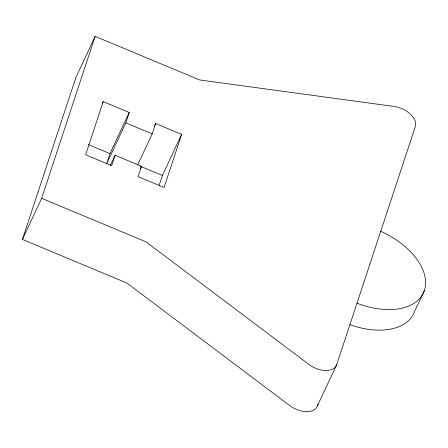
<?xml version="1.0" encoding="UTF-8"?>
<svg xmlns="http://www.w3.org/2000/svg" width="448" height="448" viewBox="0 0 448 448"><rect width="100%" height="100%" fill="white"/><g stroke="black" fill="none" stroke-linecap="round" stroke-linejoin="round"><path stroke-width="0.67" d="M22.4 239.434L75.886 77.482L95.144 36.372L199.612 79.946L394.274 106.478A18.894 11.318 25.1 0 1 415.335 126.532L336.655 364.773L317.402 405.877A18.894 11.318 25.1 0 1 289.794 405.636L126.868 283.013L22.4 239.434L41.653 198.33L95.144 36.372M129.231 112.498L109.973 153.602L106.551 163.974L125.804 122.87L129.231 112.498L103.202 101.64L85.652 154.784L111.681 165.642L115.108 155.26L141.495 166.27L138.068 176.646L164.097 187.499L181.647 134.355L155.618 123.497L154.431 126.028M137.676 164.864L152.191 133.879L155.618 123.497M159.102 185.427L162.389 175.459L181.647 134.355M317.402 405.877L318.052 403.9M102.312 103.538L103.202 101.64M110.365 165.379L115.108 155.26M140.308 168.801L141.495 166.27M380.738 231.286A62.989 37.733 25.1 0 1 424.407 290.416L414.781 310.968A62.989 37.733 25.1 0 1 349.888 324.699M125.804 122.87L152.191 133.879M88.39 144.598L109.973 153.602M140.174 166.191L162.389 175.459M41.653 198.33L146.121 241.903L309.053 364.526A18.894 11.318 25.1 0 0 336.655 364.773M424.407 290.416A62.989 37.733 25.1 0 1 356.983 303.201"/></g></svg>
